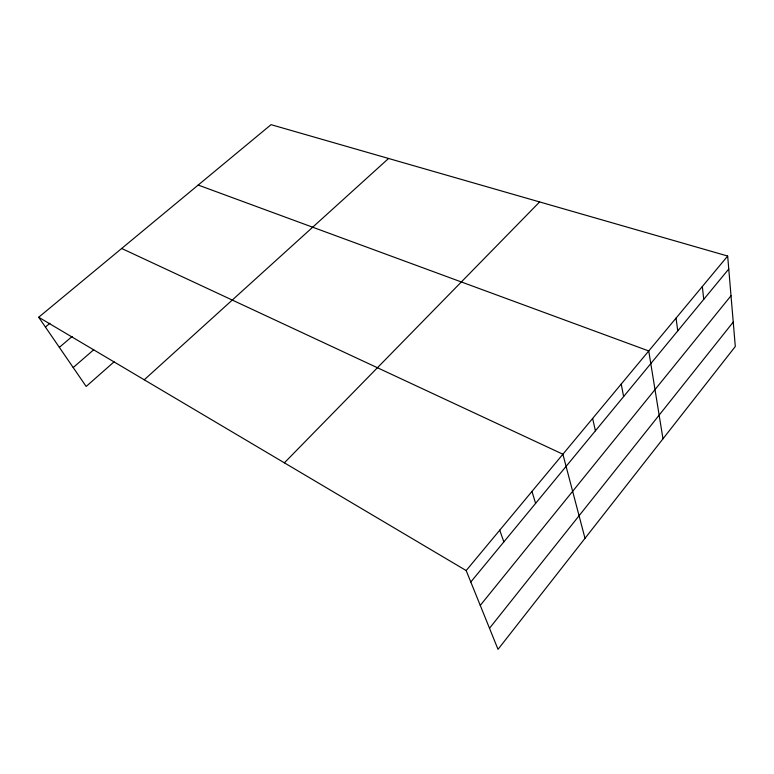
<?xml version="1.0" encoding="UTF-8"?>
<svg xmlns="http://www.w3.org/2000/svg" width="774" height="774" viewBox="0 0 774 774"><rect width="100%" height="100%" fill="white"/><g stroke="black" fill="none" stroke-linecap="round" stroke-linejoin="round"><path stroke-width="1.16" d="M489.507 628.265L733.239 322.061M480.257 605.403L731.014 295.736M470.795 582L728.76 269.013M727.666 256.039L735.3 346.5L498.021 649.338L466.171 570.554L727.666 256.039L271.055 124.662L38.7 317.253L86.175 386.458L114.059 361.845M284.387 462.833L539.633 201.937M144.245 379.792L388.558 158.477M73.201 367.553L93.712 349.751M59.356 347.362L72.146 336.458M45.424 327.044L49.952 323.261M198.192 185.054L648.747 350.961L662.979 438.8M121.673 248.483L562.891 454.222L584.999 538.317M38.7 317.253L466.171 570.554M499.743 530.171L503.855 541.887M531.961 491.432L535.598 503.381M592.623 418.463L595.409 430.808M621.222 384.068L623.621 396.569M676.05 318.124L677.753 330.895M702.337 286.506L703.73 299.393"/></g></svg>
